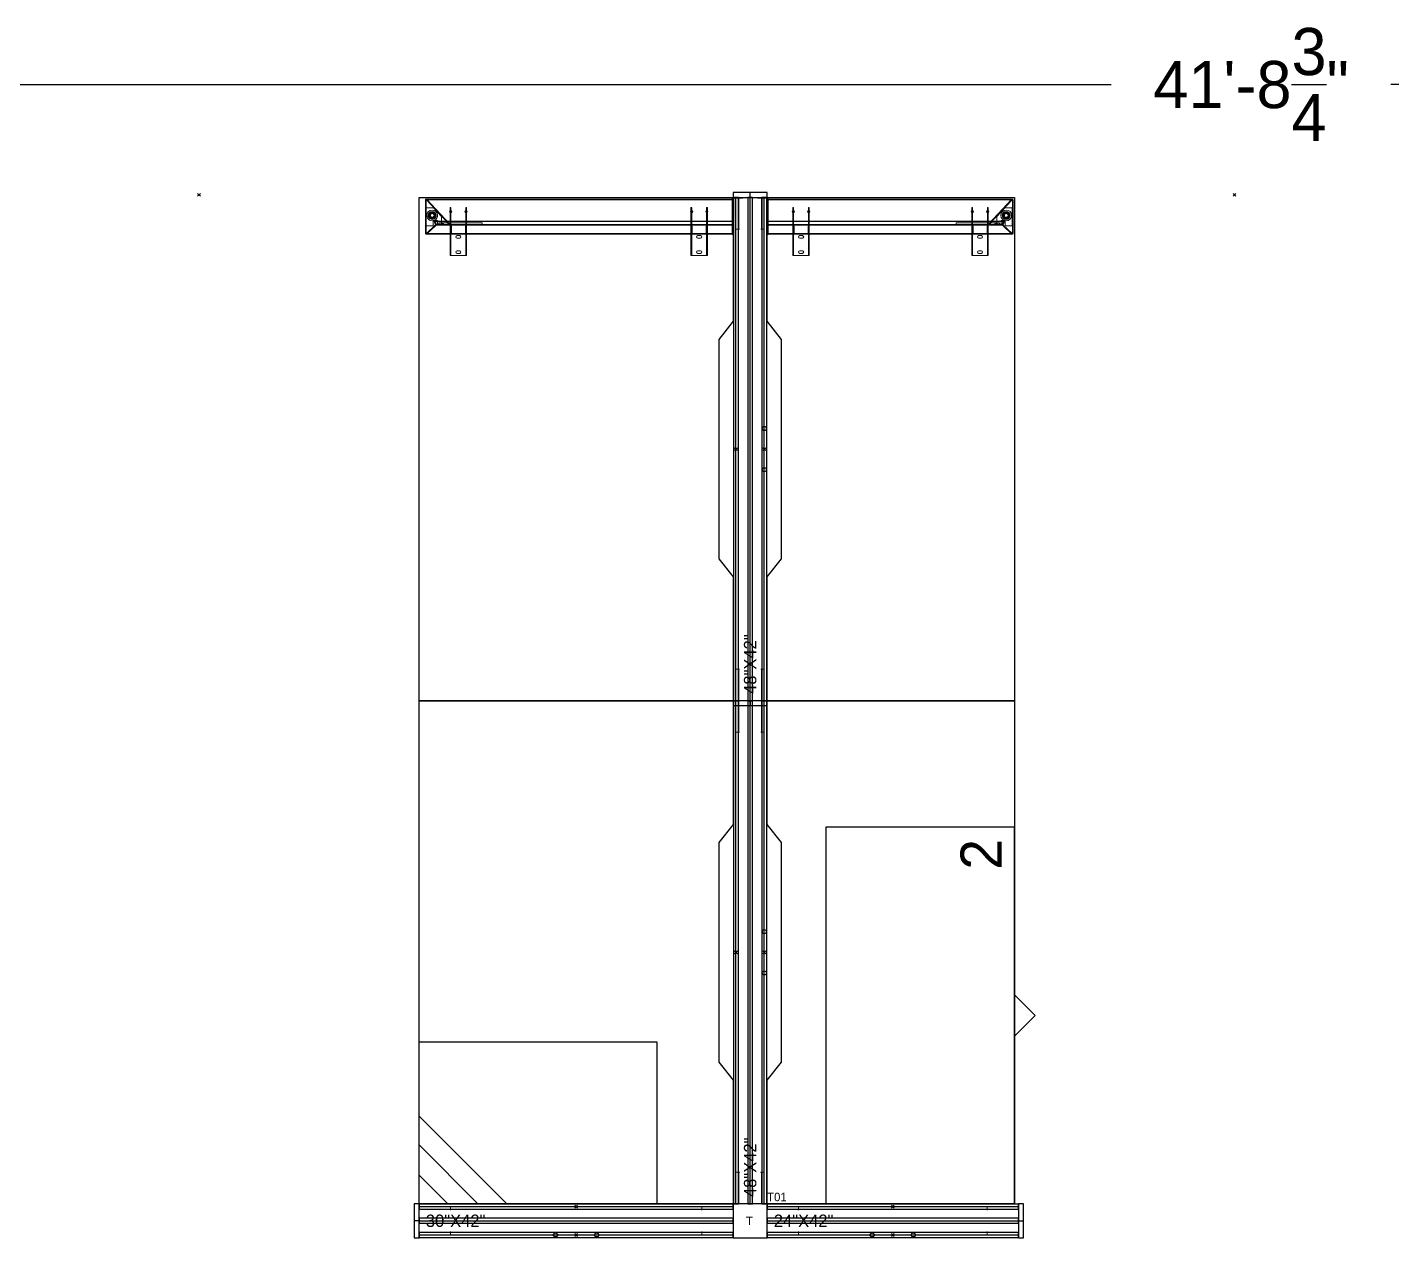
# Model space of a CAD drawing. Header units: inches. Extents: x 126 to 13186, y 9 to 361.
# Drawn here: x 260 to 390.3, y 36 to 151.6 of the extents above; entities that cross this region are included whole.
import ezdxf

# ---------------------------------------------------------------- set-up
doc = ezdxf.new("R2010")
doc.units = ezdxf.units.IN
doc.header["$MEASUREMENT"] = 0
for name, color, linetype in [('DD2D', 7, 'Continuous'), ('DD2D_Geometry', 7, 'Continuous'), ('ENFASIS NEW', 7, 'Continuous'), ('Id Unión', 7, 'Continuous'), ('LATEFILE', 7, 'Continuous'), ('LATFILE', 7, 'Continuous'), ('LF', 7, 'Continuous'), ('S7000', 7, 'Continuous')]:
    doc.layers.add(name, color=color, linetype=linetype)
doc.styles.get("Standard").update_dxf_attribs({"font": 'stylu.ttf'})
doc.dimstyles.get("Standard").update_dxf_attribs({"dimscale": 25, "dimtxt": 0.18, "dimasz": 0.18, "dimexe": 0.18, "dimexo": 0.0625, "dimgap": 0.09, "dimtad": 0, "dimtih": 1, "dimtoh": 1, "dimzin": 0, "dimdsep": 46, "dimlunit": 4, "dimtxsty": 'Standard', "dimcen": 0.09, "dimadec": 0, "dimazin": 0, "dimtfac": 1, "dimtofl": 0, "dimtmove": 0, "dimatfit": 3, "dimfxl": 1, "dimtolj": 1, "dimtzin": 0, "dimarcsym": 0})

# ---------------------------------------------------------------- blocks, each defined once
blk = doc.blocks.new('DD40102442AB')
at = {"color": 1}
for p, q in [((0.0035, -0.0035), (-0.0035, 0.0035)), ((0.0035, 0.0035), (-0.0035, -0.0035))]:
    blk.add_line(p, q, dxfattribs=at)
blk.add_point((0, 0))
blk.add_point((0, 0))
blk.add_point((0, 0), dxfattribs=at)
blk = doc.blocks.new('DD40103048AB')
at = {"color": 1}
for p, q in [((0.0035, -0.0035), (-0.0035, 0.0035)), ((0.0035, 0.0035), (-0.0035, -0.0035))]:
    blk.add_line(p, q, dxfattribs=at)
blk.add_lwpolyline([(-0.2662, -0.0417), (0.2662, -0.0417), (0.31, -0.0067), (0.61, -0.0067), (0.61, -0.7687), (-0.61, -0.7687), (-0.61, -0.0067), (-0.31, -0.0067)], close=True)
blk.add_point((0, 0))
blk.add_point((0, 0))
blk.add_point((0, 0), dxfattribs=at)
blk = doc.blocks.new('DD40102448AB')
at = {"color": 1}
for p, q in [((0.0035, -0.0035), (-0.0035, 0.0035)), ((0.0035, 0.0035), (-0.0035, -0.0035))]:
    blk.add_line(p, q, dxfattribs=at)
blk.add_lwpolyline([(-0.2662, -0.0417), (0.2662, -0.0417), (0.31, -0.0067), (0.61, -0.0067), (0.61, -0.6067), (-0.61, -0.6067), (-0.61, -0.0067), (-0.31, -0.0067)], close=True)
blk.add_point((0, 0))
blk.add_point((0, 0))
blk.add_point((0, 0), dxfattribs=at)
blk = doc.blocks.new('DD350630S')
at = {"color": 0, "linetype": 'Continuous', "lineweight": 0}
for p, q in [((0.0019, 0.023), (0, 0.023)), ((0, 0.0134), (0, 0.023)), ((0.0019, 0.016), (0, 0.016)), ((0, 0), (0, 0.0134)), ((0, 0.0134), (0.0019, 0.0134)), ((0.0019, 0.023), (0.0019, 0.0134)), ((0.0019, 0), (0.0019, 0.0134)), ((0.0025, -0.0006), (0.09, -0.0006)), ((0.0025, -0.0025), (0.09, -0.0025)), ((0.0038, -0.0025), (0.0038, -0.7445)), ((0.0048, -0.0006), (0.0048, -0.0025)), ((0.0053, -0.0025), (0.0053, -0.7445)), ((0.0112, -0.0006), (0.0112, -0.0025)), ((0.0248, -0.0006), (0.0248, -0.0025)), ((0.0312, -0.0006), (0.0312, -0.0025)), ((0.0572, -0.0025), (0.0572, -0.7225)), ((0.0578, -0.0025), (0.0578, -0.7241)), ((0.0578, -0.0025), (0.0578, -0.7239)), ((0.0584, -0.0025), (0.0584, -0.7255)), ((0.0618, -0.0006), (0.0618, -0.0025)), ((0.0655, -0.0025), (0.0655, -0.7188)), ((0.0671, -0.0025), (0.0671, -0.7188)), ((0.0682, -0.0006), (0.0682, -0.0025)), ((0.0768, -0.0006), (0.0768, -0.0025)), ((0.0818, -0.0006), (0.0818, -0.0025)), ((0.0832, -0.0006), (0.0832, -0.0025)), ((0.0873, -0.0625), (0.0873, -0.0025)), ((0.0882, -0.0006), (0.0882, -0.0025)), ((0.0888, -0.0625), (0.0888, -0.0025)), ((0.09, -0.0006), (0.09, -0.0025)), ((0.0244, -0.0625), (0.0244, -0.0644)), ((0.0317, -0.0625), (0.0244, -0.0625)), ((0.0313, -0.0644), (0.0244, -0.0644)), ((0.0368, -0.0644), (0.0313, -0.0644)), ((0.0364, -0.0625), (0.0317, -0.0625)), ((0.0867, -0.0625), (0.0364, -0.0625)), ((0.0867, -0.0644), (0.0368, -0.0644)), ((0.0698, -0.0655), (0.0698, -0.0625)), ((0.0867, -0.0655), (0.0698, -0.0655)), ((0.0709, -0.0625), (0.0709, -0.0655)), ((0.0867, -0.0625), (0.0874, -0.0625)), ((0.0867, -0.0625), (0.0867, -0.0625)), ((0.0867, -0.0655), (0.0867, -0.0625)), ((0.0874, -0.0644), (0.0867, -0.0644)), ((0.0874, -0.0655), (0.0867, -0.0655)), ((0.0867, -0.0655), (0.0867, -0.0655)), ((0.0873, -0.0995), (0.0873, -0.0655)), ((0.0874, -0.0651), (0.0874, -0.0625)), ((0.0874, -0.0625), (0.1404, -0.0625)), ((0.0874, -0.0644), (0.1404, -0.0644)), ((0.0874, -0.0651), (0.0874, -0.1)), ((0.0888, -0.0655), (0.0874, -0.0655)), ((0.0888, -0.0995), (0.0888, -0.0655)), ((0.1104, -0.0644), (0.1104, -0.0625)), ((0.1404, -0.0625), (0.1404, -0.0651)), ((0.1404, -0.0651), (0.1404, -0.1)), ((0.0924, -0.0857), (0.0924, -0.0794)), ((0.0987, -0.0794), (0.0987, -0.0857)), ((0.129, -0.0857), (0.129, -0.0794)), ((0.1354, -0.0794), (0.1354, -0.0857)), ((0.0244, -0.1006), (0.0244, -0.1025)), ((0.0244, -0.1006), (0.0313, -0.1006)), ((0.0244, -0.1025), (0.0317, -0.1025)), ((0.0313, -0.1006), (0.0368, -0.1006)), ((0.0317, -0.1025), (0.0364, -0.1025)), ((0.0364, -0.1025), (0.0867, -0.1025)), ((0.0368, -0.1006), (0.0867, -0.1006)), ((0.0698, -0.0995), (0.0867, -0.0995)), ((0.0698, -0.1025), (0.0698, -0.0995)), ((0.0709, -0.0995), (0.0709, -0.1025)), ((0.0867, -0.0995), (0.0874, -0.0995)), ((0.0867, -0.1025), (0.0867, -0.0995)), ((0.0867, -0.0995), (0.0867, -0.0995)), ((0.0867, -0.1006), (0.0874, -0.1006)), ((0.0874, -0.1025), (0.0867, -0.1025)), ((0.0867, -0.1025), (0.0867, -0.1025)), ((0.0873, -0.6465), (0.0873, -0.1025)), ((0.0874, -0.0995), (0.0888, -0.0995)), ((0.0874, -0.1025), (0.0874, -0.1)), ((0.0874, -0.1006), (0.1404, -0.1006)), ((0.0874, -0.1025), (0.1404, -0.1025)), ((0.0888, -0.6465), (0.0888, -0.1025)), ((0.1104, -0.1006), (0.1104, -0.1025)), ((0.1404, -0.1), (0.1404, -0.1025)), ((0.0655, -0.609), (0.0614, -0.609)), ((0.0614, -0.609), (0.0614, -0.714)), ((0.0244, -0.6465), (0.0244, -0.6484)), ((0.0317, -0.6465), (0.0244, -0.6465)), ((0.0313, -0.6484), (0.0244, -0.6484)), ((0.0368, -0.6484), (0.0313, -0.6484)), ((0.0364, -0.6465), (0.0317, -0.6465)), ((0.0867, -0.6465), (0.0364, -0.6465)), ((0.0867, -0.6484), (0.0368, -0.6484)), ((0.0655, -0.6334), (0.0671, -0.6334)), ((0.0655, -0.6397), (0.0671, -0.6397)), ((0.0698, -0.6495), (0.0698, -0.6465)), ((0.0867, -0.6495), (0.0698, -0.6495)), ((0.0709, -0.6465), (0.0709, -0.6495)), ((0.0867, -0.6465), (0.0874, -0.6465)), ((0.0867, -0.6495), (0.0867, -0.6465)), ((0.0867, -0.6465), (0.0867, -0.6465)), ((0.0874, -0.6484), (0.0867, -0.6484)), ((0.0874, -0.6495), (0.0867, -0.6495)), ((0.0867, -0.6495), (0.0867, -0.6495)), ((0.0873, -0.6835), (0.0873, -0.6495)), ((0.0874, -0.6491), (0.0874, -0.6465)), ((0.0874, -0.6465), (0.1404, -0.6465)), ((0.0874, -0.6484), (0.1404, -0.6484)), ((0.0874, -0.6491), (0.0874, -0.684)), ((0.0888, -0.6495), (0.0874, -0.6495)), ((0.0888, -0.6835), (0.0888, -0.6495)), ((0.1104, -0.6484), (0.1104, -0.6465)), ((0.1404, -0.6465), (0.1404, -0.6491)), ((0.1404, -0.6491), (0.1404, -0.684)), ((0.0044, -0.743), (0.0636, -0.6878)), ((0.0044, -0.743), (0.0636, -0.6878)), ((0.0054, -0.7441), (0.0647, -0.6889)), ((0.0055, -0.7441), (0.0647, -0.6889)), ((0.0244, -0.6846), (0.0244, -0.6865)), ((0.0244, -0.6846), (0.0313, -0.6846)), ((0.0244, -0.6865), (0.0317, -0.6865)), ((0.0313, -0.6846), (0.0368, -0.6846)), ((0.0317, -0.6865), (0.0364, -0.6865)), ((0.0364, -0.6865), (0.0867, -0.6865)), ((0.0368, -0.6846), (0.0867, -0.6846)), ((0.0655, -0.692), (0.0614, -0.692)), ((0.0655, -0.6734), (0.0671, -0.6734)), ((0.0655, -0.6797), (0.0671, -0.6797)), ((0.0655, -0.6893), (0.0655, -0.7189)), ((0.067, -0.6893), (0.067, -0.7189)), ((0.0698, -0.6835), (0.0867, -0.6835)), ((0.0698, -0.6865), (0.0698, -0.6835)), ((0.0709, -0.6835), (0.0709, -0.6865)), ((0.0867, -0.6835), (0.0874, -0.6835)), ((0.0867, -0.6865), (0.0867, -0.6835)), ((0.0867, -0.6835), (0.0867, -0.6835)), ((0.0867, -0.6846), (0.0874, -0.6846)), ((0.0874, -0.6865), (0.0867, -0.6865)), ((0.0867, -0.6865), (0.0867, -0.6865)), ((0.0873, -0.7444), (0.0873, -0.6865)), ((0.0874, -0.6835), (0.0888, -0.6835)), ((0.0874, -0.6865), (0.0874, -0.684)), ((0.0874, -0.6846), (0.1404, -0.6846)), ((0.0874, -0.6865), (0.1404, -0.6865)), ((0.0888, -0.7444), (0.0888, -0.6865)), ((0.0924, -0.6697), (0.0924, -0.6634)), ((0.0987, -0.6634), (0.0987, -0.6697)), ((0.1104, -0.6846), (0.1104, -0.6865)), ((0.129, -0.6697), (0.129, -0.6634)), ((0.1354, -0.6634), (0.1354, -0.6697)), ((0.1404, -0.684), (0.1404, -0.6865)), ((0.0253, -0.727), (0.0461, -0.7075)), ((0.0253, -0.7445), (0.0253, -0.727)), ((0.0461, -0.7075), (0.0648, -0.7075)), ((0.0648, -0.7175), (0.0558, -0.7175)), ((0.0558, -0.7175), (0.0558, -0.7275)), ((0.0558, -0.7275), (0.0683, -0.7275)), ((0.0652, -0.7193), (0.0572, -0.7225)), ((0.0652, -0.7194), (0.0572, -0.7225)), ((0.0572, -0.7225), (0.0578, -0.7239)), ((0.0572, -0.7225), (0.0577, -0.7239)), ((0.0657, -0.7208), (0.0577, -0.7239)), ((0.0658, -0.7207), (0.0578, -0.7239)), ((0.0578, -0.7241), (0.0658, -0.7209)), ((0.0578, -0.7241), (0.0658, -0.721)), ((0.0578, -0.7241), (0.0584, -0.7255)), ((0.0578, -0.7241), (0.0583, -0.7255)), ((0.0583, -0.7255), (0.0664, -0.7224)), ((0.0584, -0.7255), (0.0664, -0.7223)), ((0.0655, -0.714), (0.0614, -0.714)), ((0.064, -0.7024), (0.064, -0.7086)), ((0.064, -0.7024), (0.0655, -0.7024)), ((0.064, -0.7086), (0.0655, -0.7086)), ((0.0648, -0.7075), (0.0648, -0.7175)), ((0.0655, -0.7011), (0.067, -0.7011)), ((0.0655, -0.7039), (0.067, -0.7039)), ((0.0655, -0.7039), (0.0655, -0.7071)), ((0.0655, -0.7071), (0.067, -0.7071)), ((0.0655, -0.7075), (0.067, -0.7075)), ((0.0669, -0.7225), (0.0871, -0.7442)), ((0.067, -0.7224), (0.0871, -0.7441)), ((0.068, -0.7215), (0.0882, -0.7431)), ((0.0681, -0.7214), (0.0882, -0.743)), ((0.0683, -0.7275), (0.0683, -0.7445)), ((0.0867, -0.745), (0.0058, -0.745)), ((0.0867, -0.745), (0.0058, -0.745)), ((0.0867, -0.7465), (0.0058, -0.7465)), ((0.0058, -0.7465), (0.0867, -0.7465)), ((0.0683, -0.7445), (0.0253, -0.7445))]:
    blk.add_line(p, q, dxfattribs=at)
for centre, radius, start, end in [((0.0025, 0), 0.00253, 180, 270), ((0.0025, 0), 0.000633, 180, 270), ((0.0341, -0.064), 0.00278, 0, 180), ((0.0341, -0.064), 0.00278, 180, 0), ((0.0341, -0.101), 0.00278, 0, 180), ((0.0956, -0.0794), 0.00317, 0, 180), ((0.0956, -0.0857), 0.00317, 180, 0), ((0.1322, -0.0794), 0.00318, 0, 180), ((0.1322, -0.0857), 0.00318, 180, 0), ((0.0341, -0.101), 0.00278, 180, 0), ((0.0341, -0.648), 0.00278, 0, 180), ((0.0341, -0.648), 0.00278, 180, 0), ((0.0956, -0.6634), 0.00317, 0, 180), ((0.1322, -0.6634), 0.00318, 0, 180), ((0.0341, -0.685), 0.00278, 0, 180), ((0.0341, -0.685), 0.00278, 180, 0), ((0.0956, -0.6697), 0.00317, 180, 0), ((0.1322, -0.6697), 0.00318, 180, 0), ((0.0433, -0.73), 0.013, 90, 270), ((0.0433, -0.73), 0.0098, 90, 270), ((0.0433, -0.73), 0.0085, 90, 270), ((0.0433, -0.73), 0.008, 90, 270), ((0.0433, -0.73), 0.00675, 0, 180), ((0.0433, -0.73), 0.0065, 90, 270), ((0.0433, -0.73), 0.006, 90, 270), ((0.0433, -0.73), 0.00545, 90, 270), ((0.0433, -0.73), 0.00476, 90, 270), ((0.0433, -0.73), 0.0045, 90, 270), ((0.0433, -0.73), 0.013, 270, 90), ((0.0433, -0.73), 0.0098, 270, 90), ((0.0433, -0.73), 0.0085, 270, 90), ((0.0433, -0.73), 0.008, 270, 90), ((0.0433, -0.73), 0.0065, 270, 90), ((0.0433, -0.73), 0.006, 270, 90), ((0.0433, -0.73), 0.00545, 270, 90), ((0.0433, -0.73), 0.00476, 270, 90), ((0.0433, -0.73), 0.0045, 270, 90), ((0.0433, -0.73), 0.00675, 180, 0)]:
    blk.add_arc(centre, radius, start, end, dxfattribs=at)
for points, weights in [([(0.0636, -0.6878), (0.0652, -0.6864), (0.0671, -0.6872), (0.0671, -0.6893)], [1, 0.59916604595, 0.59916604595, 1]), ([(0.0636, -0.6878), (0.0651, -0.6864), (0.067, -0.6872), (0.067, -0.6893)], [1, 0.59916604595, 0.59916604595, 1]), ([(0.0647, -0.6889), (0.0651, -0.6886), (0.0655, -0.6888), (0.0655, -0.6893)], [1, 0.59916604595, 0.59916604595, 1]), ([(0.0647, -0.6889), (0.065, -0.6886), (0.0655, -0.6888), (0.0655, -0.6893)], [1, 0.59916604595, 0.59916604595, 1]), ([(0.0655, -0.7188), (0.0655, -0.719), (0.0654, -0.7192), (0.0652, -0.7193)], [1, 0.884611873459, 0.884611873459, 1]), ([(0.0655, -0.7189), (0.0655, -0.7191), (0.0654, -0.7193), (0.0652, -0.7194)], [1, 0.884393166085, 0.884393166085, 1]), ([(0.067, -0.7189), (0.067, -0.7198), (0.0665, -0.7205), (0.0657, -0.7208)], [1, 0.884393166085, 0.884393166085, 1]), ([(0.0671, -0.7188), (0.0671, -0.7197), (0.0666, -0.7204), (0.0658, -0.7207)], [1, 0.884611873459, 0.884611873459, 1]), ([(0.0658, -0.7209), (0.0666, -0.7206), (0.0675, -0.7208), (0.0681, -0.7214)], [1, 0.884174271313, 0.884174271313, 1]), ([(0.0658, -0.721), (0.0666, -0.7207), (0.0675, -0.7208), (0.068, -0.7215)], [1, 0.884393166085, 0.884393166085, 1]), ([(0.0664, -0.7223), (0.0666, -0.7222), (0.0668, -0.7223), (0.067, -0.7224)], [1, 0.884174271313, 0.884174271313, 1]), ([(0.0664, -0.7224), (0.0666, -0.7223), (0.0668, -0.7224), (0.0669, -0.7225)], [1, 0.884393166085, 0.884393166085, 1]), ([(0.0038, -0.7445), (0.0038, -0.7439), (0.004, -0.7434), (0.0044, -0.743)], [1, 0.944706716257, 0.944706716257, 1]), ([(0.0038, -0.7442), (0.0039, -0.7437), (0.0041, -0.7433), (0.0044, -0.743)], [0.972307865321, 0.947187137372, 0.956417848932, 1]), ([(0.0038, -0.7445), (0.0038, -0.7444), (0.0038, -0.7443), (0.0038, -0.7442)], [1, 0.988288867325, 0.979058155765, 0.972307865321]), ([(0.0058, -0.7465), (0.0046, -0.7465), (0.0038, -0.7457), (0.0038, -0.7445)], [1, 0.804737854124, 0.804737854124, 1]), ([(0.0058, -0.7465), (0.0046, -0.7465), (0.0038, -0.7457), (0.0038, -0.7445)], [1, 0.804737854124, 0.804737854124, 1]), ([(0.0053, -0.7445), (0.0053, -0.7444), (0.0054, -0.7442), (0.0055, -0.7441)], [1, 0.944706716257, 0.944706716257, 1]), ([(0.0053, -0.7445), (0.0053, -0.7444), (0.0053, -0.7442), (0.0054, -0.7441)], [1, 0.944706716257, 0.944706716257, 1]), ([(0.0058, -0.745), (0.0055, -0.745), (0.0053, -0.7448), (0.0053, -0.7445)], [1, 0.804737854124, 0.804737854124, 1]), ([(0.0058, -0.745), (0.0055, -0.745), (0.0053, -0.7448), (0.0053, -0.7445)], [1, 0.804737854124, 0.804737854124, 1]), ([(0.0871, -0.7442), (0.0875, -0.7445), (0.0873, -0.745), (0.0867, -0.745)], [1, 0.59916604595, 0.59916604595, 1]), ([(0.0888, -0.7444), (0.0888, -0.7457), (0.0879, -0.7465), (0.0867, -0.7465)], [1, 0.804737854124, 0.804737854124, 1]), ([(0.0873, -0.7444), (0.0873, -0.7448), (0.087, -0.745), (0.0867, -0.745)], [1, 0.804737854124, 0.804737854124, 1]), ([(0.0884, -0.7457), (0.088, -0.7463), (0.0874, -0.7465), (0.0867, -0.7465)], [0.708386720159, 0.737079172857, 0.83428359947, 1]), ([(0.0871, -0.7441), (0.0872, -0.7442), (0.0873, -0.7443), (0.0873, -0.7444)], [1, 0.953611711988, 0.953611711988, 1]), ([(0.0882, -0.743), (0.0886, -0.7434), (0.0888, -0.7439), (0.0888, -0.7444)], [1, 0.953611711988, 0.953611711988, 1]), ([(0.0882, -0.7431), (0.0889, -0.7438), (0.089, -0.7448), (0.0884, -0.7457)], [1, 0.76488244648, 0.667678019866, 0.708386720159])]:
    blk.add_rational_spline(points, weights, degree=3, dxfattribs=at)
blk = doc.blocks.new('DD350524S')
at = {"color": 0, "linetype": 'Continuous', "lineweight": 0}
for p, q in [((-0.0019, 0.023), (0, 0.023)), ((-0.0019, 0.023), (-0.0019, 0.0134)), ((-0.0019, 0.016), (0, 0.016)), ((-0.0019, 0), (-0.0019, 0.0134)), ((0, 0.0134), (-0.0019, 0.0134)), ((0, 0.0134), (0, 0.023)), ((0, 0), (0, 0.0134)), ((-0.0025, -0.0006), (-0.09, -0.0006)), ((-0.09, -0.0006), (-0.09, -0.0025)), ((-0.0025, -0.0025), (-0.09, -0.0025)), ((-0.0888, -0.0625), (-0.0888, -0.0025)), ((-0.0882, -0.0006), (-0.0882, -0.0025)), ((-0.0873, -0.0625), (-0.0873, -0.0025)), ((-0.0832, -0.0006), (-0.0832, -0.0025)), ((-0.0818, -0.0006), (-0.0818, -0.0025)), ((-0.0768, -0.0006), (-0.0768, -0.0025)), ((-0.0682, -0.0006), (-0.0682, -0.0025)), ((-0.0671, -0.0025), (-0.0671, -0.5688)), ((-0.0655, -0.0025), (-0.0655, -0.5688)), ((-0.0618, -0.0006), (-0.0618, -0.0025)), ((-0.0584, -0.0025), (-0.0584, -0.5755)), ((-0.0578, -0.0025), (-0.0578, -0.5741)), ((-0.0578, -0.0025), (-0.0578, -0.5739)), ((-0.0572, -0.0025), (-0.0572, -0.5725)), ((-0.0312, -0.0006), (-0.0312, -0.0025)), ((-0.0248, -0.0006), (-0.0248, -0.0025)), ((-0.0112, -0.0006), (-0.0112, -0.0025)), ((-0.0053, -0.0025), (-0.0053, -0.5945)), ((-0.0048, -0.0006), (-0.0048, -0.0025)), ((-0.0038, -0.0025), (-0.0038, -0.5945)), ((-0.1404, -0.0625), (-0.1404, -0.0651)), ((-0.0874, -0.0625), (-0.1404, -0.0625)), ((-0.0874, -0.0644), (-0.1404, -0.0644)), ((-0.1404, -0.0651), (-0.1404, -0.1)), ((-0.1104, -0.0644), (-0.1104, -0.0625)), ((-0.0888, -0.0655), (-0.0874, -0.0655)), ((-0.0888, -0.0995), (-0.0888, -0.0655)), ((-0.0867, -0.0625), (-0.0874, -0.0625)), ((-0.0874, -0.0651), (-0.0874, -0.0625)), ((-0.0874, -0.0644), (-0.0867, -0.0644)), ((-0.0874, -0.0651), (-0.0874, -0.1)), ((-0.0874, -0.0655), (-0.0867, -0.0655)), ((-0.0873, -0.0995), (-0.0873, -0.0655)), ((-0.0867, -0.0625), (-0.0867, -0.0625)), ((-0.0867, -0.0655), (-0.0867, -0.0625)), ((-0.0867, -0.0625), (-0.0364, -0.0625)), ((-0.0867, -0.0644), (-0.0368, -0.0644)), ((-0.0867, -0.0655), (-0.0867, -0.0655)), ((-0.0867, -0.0655), (-0.0698, -0.0655)), ((-0.0709, -0.0625), (-0.0709, -0.0655)), ((-0.0698, -0.0655), (-0.0698, -0.0625)), ((-0.0368, -0.0644), (-0.0313, -0.0644)), ((-0.0364, -0.0625), (-0.0317, -0.0625)), ((-0.0317, -0.0625), (-0.0244, -0.0625)), ((-0.0313, -0.0644), (-0.0244, -0.0644)), ((-0.0244, -0.0625), (-0.0244, -0.0644)), ((-0.1354, -0.0794), (-0.1354, -0.0857)), ((-0.129, -0.0857), (-0.129, -0.0794)), ((-0.0987, -0.0794), (-0.0987, -0.0857)), ((-0.0924, -0.0857), (-0.0924, -0.0794)), ((-0.1404, -0.1), (-0.1404, -0.1025)), ((-0.0874, -0.1006), (-0.1404, -0.1006)), ((-0.0874, -0.1025), (-0.1404, -0.1025)), ((-0.1104, -0.1006), (-0.1104, -0.1025)), ((-0.0874, -0.0995), (-0.0888, -0.0995)), ((-0.0888, -0.4965), (-0.0888, -0.1025)), ((-0.0867, -0.0995), (-0.0874, -0.0995)), ((-0.0874, -0.1025), (-0.0874, -0.1)), ((-0.0867, -0.1006), (-0.0874, -0.1006)), ((-0.0874, -0.1025), (-0.0867, -0.1025)), ((-0.0873, -0.4965), (-0.0873, -0.1025)), ((-0.0867, -0.1025), (-0.0867, -0.0995)), ((-0.0867, -0.0995), (-0.0867, -0.0995)), ((-0.0698, -0.0995), (-0.0867, -0.0995)), ((-0.0368, -0.1006), (-0.0867, -0.1006)), ((-0.0867, -0.1025), (-0.0867, -0.1025)), ((-0.0364, -0.1025), (-0.0867, -0.1025)), ((-0.0709, -0.0995), (-0.0709, -0.1025)), ((-0.0698, -0.1025), (-0.0698, -0.0995)), ((-0.0313, -0.1006), (-0.0368, -0.1006)), ((-0.0317, -0.1025), (-0.0364, -0.1025)), ((-0.0244, -0.1025), (-0.0317, -0.1025)), ((-0.0244, -0.1006), (-0.0313, -0.1006)), ((-0.0244, -0.1006), (-0.0244, -0.1025)), ((-0.0655, -0.459), (-0.0614, -0.459)), ((-0.0614, -0.459), (-0.0614, -0.564)), ((-0.0655, -0.4834), (-0.0671, -0.4834)), ((-0.0655, -0.4897), (-0.0671, -0.4897)), ((-0.1404, -0.4965), (-0.1404, -0.4991)), ((-0.0874, -0.4965), (-0.1404, -0.4965)), ((-0.0874, -0.4984), (-0.1404, -0.4984)), ((-0.1404, -0.4991), (-0.1404, -0.534)), ((-0.1354, -0.5134), (-0.1354, -0.5197)), ((-0.129, -0.5197), (-0.129, -0.5134)), ((-0.1104, -0.4984), (-0.1104, -0.4965)), ((-0.0987, -0.5134), (-0.0987, -0.5197)), ((-0.0924, -0.5197), (-0.0924, -0.5134)), ((-0.0888, -0.4995), (-0.0874, -0.4995)), ((-0.0888, -0.5335), (-0.0888, -0.4995)), ((-0.0867, -0.4965), (-0.0874, -0.4965)), ((-0.0874, -0.4991), (-0.0874, -0.4965)), ((-0.0874, -0.4984), (-0.0867, -0.4984)), ((-0.0874, -0.4991), (-0.0874, -0.534)), ((-0.0874, -0.4995), (-0.0867, -0.4995)), ((-0.0873, -0.5335), (-0.0873, -0.4995)), ((-0.0867, -0.4995), (-0.0867, -0.4965)), ((-0.0867, -0.4965), (-0.0867, -0.4965)), ((-0.0867, -0.4965), (-0.0364, -0.4965)), ((-0.0867, -0.4984), (-0.0368, -0.4984)), ((-0.0867, -0.4995), (-0.0867, -0.4995)), ((-0.0867, -0.4995), (-0.0698, -0.4995)), ((-0.0709, -0.4965), (-0.0709, -0.4995)), ((-0.0698, -0.4995), (-0.0698, -0.4965)), ((-0.0655, -0.5234), (-0.0671, -0.5234)), ((-0.0368, -0.4984), (-0.0313, -0.4984)), ((-0.0364, -0.4965), (-0.0317, -0.4965)), ((-0.0317, -0.4965), (-0.0244, -0.4965)), ((-0.0313, -0.4984), (-0.0244, -0.4984)), ((-0.0244, -0.4965), (-0.0244, -0.4984)), ((-0.1404, -0.534), (-0.1404, -0.5365)), ((-0.0874, -0.5346), (-0.1404, -0.5346)), ((-0.0874, -0.5365), (-0.1404, -0.5365)), ((-0.1104, -0.5346), (-0.1104, -0.5365)), ((-0.0874, -0.5335), (-0.0888, -0.5335)), ((-0.0888, -0.5944), (-0.0888, -0.5365)), ((-0.0867, -0.5335), (-0.0874, -0.5335)), ((-0.0874, -0.5365), (-0.0874, -0.534)), ((-0.0867, -0.5346), (-0.0874, -0.5346)), ((-0.0874, -0.5365), (-0.0867, -0.5365)), ((-0.0873, -0.5944), (-0.0873, -0.5365)), ((-0.0867, -0.5365), (-0.0867, -0.5335)), ((-0.0867, -0.5335), (-0.0867, -0.5335)), ((-0.0698, -0.5335), (-0.0867, -0.5335)), ((-0.0368, -0.5346), (-0.0867, -0.5346)), ((-0.0867, -0.5365), (-0.0867, -0.5365)), ((-0.0364, -0.5365), (-0.0867, -0.5365)), ((-0.0709, -0.5335), (-0.0709, -0.5365)), ((-0.0698, -0.5365), (-0.0698, -0.5335)), ((-0.0655, -0.5297), (-0.0671, -0.5297)), ((-0.067, -0.5393), (-0.067, -0.5689)), ((-0.0655, -0.5511), (-0.067, -0.5511)), ((-0.0655, -0.5539), (-0.067, -0.5539)), ((-0.0655, -0.5571), (-0.067, -0.5571)), ((-0.0655, -0.5575), (-0.067, -0.5575)), ((-0.0655, -0.5393), (-0.0655, -0.5689)), ((-0.0655, -0.542), (-0.0614, -0.542)), ((-0.064, -0.5524), (-0.0655, -0.5524)), ((-0.0655, -0.5539), (-0.0655, -0.5571)), ((-0.064, -0.5586), (-0.0655, -0.5586)), ((-0.0461, -0.5575), (-0.0648, -0.5575)), ((-0.0648, -0.5575), (-0.0648, -0.5675)), ((-0.0054, -0.5941), (-0.0647, -0.5389)), ((-0.0055, -0.5941), (-0.0647, -0.5389)), ((-0.064, -0.5524), (-0.064, -0.5586)), ((-0.0044, -0.593), (-0.0636, -0.5378)), ((-0.0044, -0.593), (-0.0636, -0.5378)), ((-0.0253, -0.577), (-0.0461, -0.5575)), ((-0.0313, -0.5346), (-0.0368, -0.5346)), ((-0.0317, -0.5365), (-0.0364, -0.5365)), ((-0.0244, -0.5365), (-0.0317, -0.5365)), ((-0.0244, -0.5346), (-0.0313, -0.5346)), ((-0.0244, -0.5346), (-0.0244, -0.5365)), ((-0.0681, -0.5714), (-0.0882, -0.593)), ((-0.068, -0.5715), (-0.0882, -0.5931)), ((-0.067, -0.5724), (-0.0871, -0.5941)), ((-0.0669, -0.5725), (-0.0871, -0.5942)), ((-0.0867, -0.595), (-0.0058, -0.595)), ((-0.0867, -0.595), (-0.0058, -0.595)), ((-0.0558, -0.5775), (-0.0683, -0.5775)), ((-0.0683, -0.5775), (-0.0683, -0.5945)), ((-0.0683, -0.5945), (-0.0253, -0.5945)), ((-0.0584, -0.5755), (-0.0664, -0.5723)), ((-0.0583, -0.5755), (-0.0664, -0.5724)), ((-0.0658, -0.5707), (-0.0578, -0.5739)), ((-0.0578, -0.5741), (-0.0658, -0.5709)), ((-0.0578, -0.5741), (-0.0658, -0.571)), ((-0.0657, -0.5708), (-0.0577, -0.5739)), ((-0.0655, -0.564), (-0.0614, -0.564)), ((-0.0652, -0.5693), (-0.0572, -0.5725)), ((-0.0652, -0.5694), (-0.0572, -0.5725)), ((-0.0648, -0.5675), (-0.0558, -0.5675)), ((-0.0578, -0.5741), (-0.0584, -0.5755)), ((-0.0578, -0.5741), (-0.0583, -0.5755)), ((-0.0572, -0.5725), (-0.0578, -0.5739)), ((-0.0572, -0.5725), (-0.0577, -0.5739)), ((-0.0558, -0.5675), (-0.0558, -0.5775)), ((-0.0253, -0.5945), (-0.0253, -0.577)), ((-0.0058, -0.5965), (-0.0867, -0.5965)), ((-0.0867, -0.5965), (-0.0058, -0.5965))]:
    blk.add_line(p, q, dxfattribs=at)
for centre, radius, start, end in [((-0.0025, 0), 0.00253, 270, 0), ((-0.0025, 0), 0.000633, 270, 0), ((-0.0341, -0.064), 0.00278, 0, 180), ((-0.0341, -0.064), 0.00278, 180, 0), ((-0.1322, -0.0794), 0.00318, 0, 180), ((-0.1322, -0.0857), 0.00318, 180, 0), ((-0.0956, -0.0794), 0.00317, 0, 180), ((-0.0956, -0.0857), 0.00317, 180, 0), ((-0.0341, -0.101), 0.00278, 0, 180), ((-0.0341, -0.101), 0.00278, 180, 0), ((-0.0341, -0.498), 0.00278, 0, 180), ((-0.1322, -0.5134), 0.00318, 0, 180), ((-0.1322, -0.5197), 0.00318, 180, 0), ((-0.0956, -0.5134), 0.00317, 0, 180), ((-0.0956, -0.5197), 0.00317, 180, 0), ((-0.0341, -0.498), 0.00278, 180, 0), ((-0.0341, -0.535), 0.00278, 0, 180), ((-0.0341, -0.535), 0.00278, 180, 0), ((-0.0433, -0.58), 0.013, 90, 270), ((-0.0433, -0.58), 0.0098, 90, 270), ((-0.0433, -0.58), 0.0085, 90, 270), ((-0.0433, -0.58), 0.008, 90, 270), ((-0.0433, -0.58), 0.00675, 0, 180), ((-0.0433, -0.58), 0.00675, 180, 0), ((-0.0433, -0.58), 0.0065, 90, 270), ((-0.0433, -0.58), 0.006, 90, 270), ((-0.0433, -0.58), 0.00545, 90, 270), ((-0.0433, -0.58), 0.00476, 90, 270), ((-0.0433, -0.58), 0.0045, 90, 270), ((-0.0433, -0.58), 0.013, 270, 90), ((-0.0433, -0.58), 0.0098, 270, 90), ((-0.0433, -0.58), 0.0085, 270, 90), ((-0.0433, -0.58), 0.008, 270, 90), ((-0.0433, -0.58), 0.0065, 270, 90), ((-0.0433, -0.58), 0.006, 270, 90), ((-0.0433, -0.58), 0.00545, 270, 90), ((-0.0433, -0.58), 0.00476, 270, 90), ((-0.0433, -0.58), 0.0045, 270, 90)]:
    blk.add_arc(centre, radius, start, end, dxfattribs=at)
for points, weights in [([(-0.0636, -0.5378), (-0.0652, -0.5364), (-0.0671, -0.5372), (-0.0671, -0.5393)], [1, 0.59916604595, 0.59916604595, 1]), ([(-0.0636, -0.5378), (-0.0651, -0.5364), (-0.067, -0.5372), (-0.067, -0.5393)], [1, 0.59916604595, 0.59916604595, 1]), ([(-0.0647, -0.5389), (-0.065, -0.5386), (-0.0655, -0.5388), (-0.0655, -0.5393)], [1, 0.59916604595, 0.59916604595, 1]), ([(-0.0647, -0.5389), (-0.0651, -0.5386), (-0.0655, -0.5388), (-0.0655, -0.5393)], [1, 0.59916604595, 0.59916604595, 1]), ([(-0.0882, -0.593), (-0.0886, -0.5934), (-0.0888, -0.5939), (-0.0888, -0.5944)], [1, 0.953611711988, 0.953611711988, 1]), ([(-0.0882, -0.5931), (-0.0889, -0.5938), (-0.089, -0.5948), (-0.0884, -0.5957)], [1, 0.764882446479, 0.667678019866, 0.708386720159]), ([(-0.0888, -0.5944), (-0.0888, -0.5957), (-0.0879, -0.5965), (-0.0867, -0.5965)], [1, 0.804737854124, 0.804737854124, 1]), ([(-0.0871, -0.5941), (-0.0872, -0.5942), (-0.0873, -0.5943), (-0.0873, -0.5944)], [1, 0.953611711988, 0.953611711988, 1]), ([(-0.0873, -0.5944), (-0.0873, -0.5948), (-0.087, -0.595), (-0.0867, -0.595)], [1, 0.804737854124, 0.804737854124, 1]), ([(-0.0871, -0.5942), (-0.0875, -0.5945), (-0.0873, -0.595), (-0.0867, -0.595)], [1, 0.59916604595, 0.59916604595, 1]), ([(-0.0658, -0.5709), (-0.0666, -0.5706), (-0.0675, -0.5708), (-0.0681, -0.5714)], [1, 0.884174271313, 0.884174271313, 1]), ([(-0.0658, -0.571), (-0.0666, -0.5707), (-0.0675, -0.5708), (-0.068, -0.5715)], [1, 0.884393166085, 0.884393166085, 1]), ([(-0.0671, -0.5688), (-0.0671, -0.5697), (-0.0666, -0.5704), (-0.0658, -0.5707)], [1, 0.884611873459, 0.884611873459, 1]), ([(-0.067, -0.5689), (-0.067, -0.5698), (-0.0665, -0.5705), (-0.0657, -0.5708)], [1, 0.884393166085, 0.884393166085, 1]), ([(-0.0664, -0.5723), (-0.0666, -0.5722), (-0.0668, -0.5723), (-0.067, -0.5724)], [1, 0.884174271313, 0.884174271313, 1]), ([(-0.0664, -0.5724), (-0.0666, -0.5723), (-0.0668, -0.5724), (-0.0669, -0.5725)], [1, 0.884393166085, 0.884393166085, 1]), ([(-0.0655, -0.5688), (-0.0655, -0.569), (-0.0654, -0.5692), (-0.0652, -0.5693)], [1, 0.884611873459, 0.884611873459, 1]), ([(-0.0655, -0.5689), (-0.0655, -0.5691), (-0.0654, -0.5693), (-0.0652, -0.5694)], [1, 0.884393166085, 0.884393166085, 1]), ([(-0.0058, -0.5965), (-0.0046, -0.5965), (-0.0038, -0.5957), (-0.0038, -0.5945)], [1, 0.804737854124, 0.804737854124, 1]), ([(-0.0058, -0.5965), (-0.0046, -0.5965), (-0.0038, -0.5957), (-0.0038, -0.5945)], [1, 0.804737854124, 0.804737854124, 1]), ([(-0.0058, -0.595), (-0.0055, -0.595), (-0.0053, -0.5948), (-0.0053, -0.5945)], [1, 0.804737854124, 0.804737854124, 1]), ([(-0.0058, -0.595), (-0.0055, -0.595), (-0.0053, -0.5948), (-0.0053, -0.5945)], [1, 0.804737854124, 0.804737854124, 1]), ([(-0.0053, -0.5945), (-0.0053, -0.5944), (-0.0054, -0.5942), (-0.0055, -0.5941)], [1, 0.944706716257, 0.944706716257, 1]), ([(-0.0053, -0.5945), (-0.0053, -0.5944), (-0.0053, -0.5942), (-0.0054, -0.5941)], [1, 0.944706716257, 0.944706716257, 1]), ([(-0.0038, -0.5942), (-0.0039, -0.5937), (-0.0041, -0.5933), (-0.0044, -0.593)], [0.972307865321, 0.947187137372, 0.956417848932, 1]), ([(-0.0038, -0.5945), (-0.0038, -0.5939), (-0.004, -0.5934), (-0.0044, -0.593)], [1, 0.944706716257, 0.944706716257, 1]), ([(-0.0038, -0.5945), (-0.0038, -0.5944), (-0.0038, -0.5943), (-0.0038, -0.5942)], [1, 0.988288867325, 0.979058155765, 0.972307865321]), ([(-0.0884, -0.5957), (-0.088, -0.5963), (-0.0874, -0.5965), (-0.0867, -0.5965)], [0.708386720159, 0.737079172857, 0.834283599471, 1])]:
    blk.add_rational_spline(points, weights, degree=3, dxfattribs=at)
blk = doc.blocks.new('S7012')
for p, q in [((0.18, -0.577), (0.393, -0.364)), ((0.25, -0.577), (0.393, -0.434)), ((0.323, -0.577), (0.393, -0.507))]:
    blk.add_line(p, q)
blk.add_lwpolyline([(0, 0), (0.393, 0), (0.393, -0.577), (0, -0.577)], close=True)
blk = doc.blocks.new('LF4023627S')
for p, q in [((0, 0), (0.914, 0)), ((0, -0.457), (0.914, -0.457))]:
    blk.add_line(p, q)
at = {"layer": 'LATEFILE'}
for p, q in [((0, -0.457), (0, 0)), ((0.914, 0), (0.914, -0.457))]:
    blk.add_line(p, q, dxfattribs=at)
blk.add_lwpolyline([(0.407, -0.457), (0.457, -0.507), (0.507, -0.457)], close=True, dxfattribs=at)
at = {"layer": 'LATFILE', "insert": (0.8103, -0.3262), "char_height": 0.1, "width": 0.07696, "attachment_point": 1}
blk.add_mtext('2', dxfattribs=at)
blk = doc.blocks.new('DD101030422D')
at = {"color": 1, "linetype": 'Continuous', "lineweight": 0}
for p, q in [((0.0765, 0.026), (0.0765, 0.0343)), ((0.6855, 0.0343), (0.0765, 0.0343)), ((0.6855, 0.0343), (0.6855, 0.026)), ((0, -0.0255), (0, 0.0255)), ((0.0017, 0.0275), (0.0218, 0.0275)), ((0.002, 0.0275), (0.0215, 0.0275)), ((0.0747, 0.0275), (0.0215, 0.0275)), ((0.0747, 0.0275), (0.075, 0.0275)), ((0.6873, 0.0275), (0.687, 0.0275)), ((0.6873, 0.0275), (0.7405, 0.0275)), ((0.7603, 0.0275), (0.7402, 0.0275)), ((0.76, 0.0275), (0.7405, 0.0275)), ((0.762, -0.0255), (0.762, 0.0255)), ((0.025, -0.0275), (0.002, -0.0275)), ((0.025, -0.0275), (0.0747, -0.0275)), ((0.0747, -0.0275), (0.075, -0.0275)), ((0.0765, -0.0343), (0.0765, -0.026)), ((0.6855, -0.026), (0.6855, -0.0343)), ((0.6873, -0.0275), (0.687, -0.0275)), ((0.737, -0.0275), (0.6873, -0.0275)), ((0.737, -0.0275), (0.76, -0.0275)), ((0.6855, -0.0343), (0.0765, -0.0343))]:
    blk.add_line(p, q, dxfattribs=at)
at = {"color": 1}
for p, q in [((0.3775, 0.0379), (0.3845, 0.0308)), ((0.3775, 0.0308), (0.3845, 0.0379)), ((0.3775, -0.0379), (0.3845, -0.0308)), ((0.3775, -0.0308), (0.3845, -0.0379))]:
    blk.add_line(p, q, dxfattribs=at)
for centre in [(0.331, -0.0343), (0.431, -0.0343)]:
    blk.add_circle(centre, 0.005, dxfattribs=at)
at = {"color": 1, "linetype": 'Continuous', "lineweight": 0}
for centre, radius, start, end in [((0.002, 0.0255), 0.00203, 90, 180), ((0.075, 0.026), 0.00151, 10.021, 90), ((0.075, 0.026), 0.00151, 0, 10.021), ((0.687, 0.026), 0.00151, 90, 169.979), ((0.687, 0.026), 0.00151, 169.979, 180), ((0.687, 0.026), 0.00151, 169.979, 180), ((0.76, 0.0255), 0.00203, 0, 90), ((0.002, -0.0255), 0.00203, 180, 270), ((0.075, -0.026), 0.00151, 270, 349.979), ((0.075, -0.026), 0.00151, 349.979, 0), ((0.687, -0.026), 0.00151, 180, 190.021), ((0.687, -0.026), 0.00151, 180, 190.021), ((0.687, -0.026), 0.00151, 190.021, 270), ((0.76, -0.0255), 0.00203, 270, 0)]:
    blk.add_arc(centre, radius, start, end, dxfattribs=at)
at = {"color": 1}
for p in [(0.381, 0.0343), (0.381, -0.0343)]:
    blk.add_point(p, dxfattribs=at)
at = {"insert": (0.0165, 0.0151), "char_height": 0.03, "attachment_point": 1}
blk.add_mtext_dynamic_manual_height_columns('30"X42"', width=75.494015, gutter_width=12.5, heights=[0], dxfattribs=at)
blk = doc.blocks.new('SPACE_DD10103042')
blk.add_blockref('DD101030422D', (0, 0))
blk = doc.blocks.new('DD101048422D')
at = {"color": 1, "linetype": 'Continuous', "lineweight": 0}
for p, q in [((0.0765, 0.026), (0.0765, 0.0343)), ((1.1435, 0.0343), (0.0765, 0.0343)), ((1.1435, 0.0343), (1.1435, 0.026)), ((0, -0.0255), (0, 0.0255)), ((0.0017, 0.0275), (0.0218, 0.0275)), ((0.002, 0.0275), (0.0215, 0.0275)), ((0.0747, 0.0275), (0.0215, 0.0275)), ((0.0747, 0.0275), (0.075, 0.0275)), ((1.1453, 0.0275), (1.145, 0.0275)), ((1.1453, 0.0275), (1.1985, 0.0275)), ((1.2183, 0.0275), (1.1982, 0.0275)), ((1.218, 0.0275), (1.1985, 0.0275)), ((1.22, -0.0255), (1.22, 0.0255)), ((0.025, -0.0275), (0.002, -0.0275)), ((0.025, -0.0275), (0.0747, -0.0275)), ((0.0747, -0.0275), (0.075, -0.0275)), ((0.0765, -0.0343), (0.0765, -0.026)), ((1.1435, -0.026), (1.1435, -0.0343)), ((1.1453, -0.0275), (1.145, -0.0275)), ((1.195, -0.0275), (1.1453, -0.0275)), ((1.195, -0.0275), (1.218, -0.0275)), ((1.1435, -0.0343), (0.0765, -0.0343))]:
    blk.add_line(p, q, dxfattribs=at)
at = {"color": 1}
for p, q in [((0.6065, 0.0379), (0.6135, 0.0308)), ((0.6065, 0.0308), (0.6135, 0.0379)), ((0.6065, -0.0379), (0.6135, -0.0308)), ((0.6065, -0.0308), (0.6135, -0.0379))]:
    blk.add_line(p, q, dxfattribs=at)
for centre in [(0.56, -0.0343), (0.66, -0.0343)]:
    blk.add_circle(centre, 0.005, dxfattribs=at)
at = {"color": 1, "linetype": 'Continuous', "lineweight": 0}
for centre, radius, start, end in [((0.002, 0.0255), 0.00203, 90, 180), ((0.075, 0.026), 0.00151, 10.021, 90), ((0.075, 0.026), 0.00151, 0, 10.021), ((1.145, 0.026), 0.00151, 90, 169.979), ((1.145, 0.026), 0.00151, 169.979, 180), ((1.145, 0.026), 0.00151, 169.979, 180), ((1.218, 0.0255), 0.00203, 0, 90), ((0.002, -0.0255), 0.00203, 180, 270), ((0.075, -0.026), 0.00151, 270, 349.979), ((0.075, -0.026), 0.00151, 349.979, 0), ((1.145, -0.026), 0.00151, 180, 190.021), ((1.145, -0.026), 0.00151, 180, 190.021), ((1.145, -0.026), 0.00151, 190.021, 270), ((1.218, -0.0255), 0.00203, 270, 0)]:
    blk.add_arc(centre, radius, start, end, dxfattribs=at)
at = {"color": 1}
for p in [(0.61, 0.0343), (0.61, -0.0343)]:
    blk.add_point(p, dxfattribs=at)
at = {"insert": (0.0165, 0.0151), "char_height": 0.03, "attachment_point": 1}
blk.add_mtext_dynamic_manual_height_columns('48"X42"', width=75.494015, gutter_width=12.5, heights=[0], dxfattribs=at)
blk = doc.blocks.new('SPACE_DD10104842')
blk.add_blockref('DD101048422D', (0, 0))
blk = doc.blocks.new('DD101024422D')
at = {"color": 1, "linetype": 'Continuous', "lineweight": 0}
for p, q in [((0.0765, 0.026), (0.0765, 0.0343)), ((0.5335, 0.0343), (0.0765, 0.0343)), ((0.5335, 0.0343), (0.5335, 0.026)), ((0, -0.0255), (0, 0.0255)), ((0.0017, 0.0275), (0.0218, 0.0275)), ((0.002, 0.0275), (0.0215, 0.0275)), ((0.0747, 0.0275), (0.0215, 0.0275)), ((0.0747, 0.0275), (0.075, 0.0275)), ((0.5353, 0.0275), (0.535, 0.0275)), ((0.5353, 0.0275), (0.5885, 0.0275)), ((0.6083, 0.0275), (0.5882, 0.0275)), ((0.608, 0.0275), (0.5885, 0.0275)), ((0.61, -0.0255), (0.61, 0.0255)), ((0.025, -0.0275), (0.002, -0.0275)), ((0.025, -0.0275), (0.0747, -0.0275)), ((0.0747, -0.0275), (0.075, -0.0275)), ((0.0765, -0.0343), (0.0765, -0.026)), ((0.5335, -0.026), (0.5335, -0.0343)), ((0.5353, -0.0275), (0.535, -0.0275)), ((0.585, -0.0275), (0.5353, -0.0275)), ((0.585, -0.0275), (0.608, -0.0275)), ((0.5335, -0.0343), (0.0765, -0.0343))]:
    blk.add_line(p, q, dxfattribs=at)
at = {"color": 1}
for p, q in [((0.3015, 0.0379), (0.3085, 0.0308)), ((0.3015, 0.0308), (0.3085, 0.0379)), ((0.3015, -0.0379), (0.3085, -0.0308)), ((0.3015, -0.0308), (0.3085, -0.0379))]:
    blk.add_line(p, q, dxfattribs=at)
for centre in [(0.255, -0.0343), (0.355, -0.0343)]:
    blk.add_circle(centre, 0.005, dxfattribs=at)
at = {"color": 1, "linetype": 'Continuous', "lineweight": 0}
for centre, radius, start, end in [((0.002, 0.0255), 0.00203, 90, 180), ((0.075, 0.026), 0.00151, 10.021, 90), ((0.075, 0.026), 0.00151, 0, 10.021), ((0.535, 0.026), 0.00151, 90, 169.979), ((0.535, 0.026), 0.00151, 169.979, 180), ((0.535, 0.026), 0.00151, 169.979, 180), ((0.608, 0.0255), 0.00203, 0, 90), ((0.002, -0.0255), 0.00203, 180, 270), ((0.075, -0.026), 0.00151, 270, 349.979), ((0.075, -0.026), 0.00151, 349.979, 0), ((0.535, -0.026), 0.00151, 180, 190.021), ((0.535, -0.026), 0.00151, 180, 190.021), ((0.535, -0.026), 0.00151, 190.021, 270), ((0.608, -0.0255), 0.00203, 270, 0)]:
    blk.add_arc(centre, radius, start, end, dxfattribs=at)
at = {"color": 1}
for p in [(0.305, 0.0343), (0.305, -0.0343)]:
    blk.add_point(p, dxfattribs=at)
at = {"insert": (0.0165, 0.0151), "char_height": 0.03, "attachment_point": 1}
blk.add_mtext_dynamic_manual_height_columns('24"X42"', width=75.494015, gutter_width=12.5, heights=[0], dxfattribs=at)
blk = doc.blocks.new('SPACE_DD10102442')
blk.add_blockref('DD101024422D', (0, 0))
blk = doc.blocks.new('DD3021422D')
for p, q in [((0, 0.041), (0, -0.041)), ((0.012, 0.041), (0, 0.041)), ((0.012, -0.041), (0.012, 0.041)), ((0, -0.041), (0.012, -0.041))]:
    blk.add_line(p, q)
blk = doc.blocks.new('SPACE_DD302142')
blk.add_blockref('DD3021422D', (0, 0))
blk = doc.blocks.new('*D74')
at = {"color": 0, "lineweight": -2, "transparency": 16777216}
for p, q in [((126.48, 136.87), (126.48, 150.59)), ((627.2, 137.34), (627.2, 150.59)), ((130.98, 146.09), (363.49, 146.09)), ((622.7, 146.09), (390.19, 146.09))]:
    blk.add_line(p, q, dxfattribs=at)
at = {"color": 0, "transparency": 16777216}
for points in [[(130.98, 146.84), (130.98, 145.34), (126.48, 146.09)], [(622.7, 146.84), (622.7, 145.34), (627.2, 146.09)]]:
    blk.add_solid(points, dxfattribs=at)
at = {"layer": 'Defpoints', "color": 0, "transparency": 16777216}
for p in [(126.48, 146.09), (627.2, 135.78), (126.48, 135.3)]:
    blk.add_point(p, dxfattribs=at)
at = {"color": 0, "transparency": 16777216, "insert": (376.84, 146.09), "char_height": 4.5, "attachment_point": 5}
blk.add_mtext('\\A1;41\'-8{\\H1.000000x;\\S3/4;}"', dxfattribs=at)

msp = doc.modelspace()

# ---------------------------------------------------------------- linework, layer by layer
at = {"layer": 'DD2D'}
for p, q in [((329.005, 135.303), (329.005, 135.775)), ((327.654, 87.271), (327.654, 135.303)), ((329.005, 87.271), (329.005, 135.303)), ((329.005, 87.271), (329.005, 135.303)), ((330.355, 87.271), (330.355, 135.303)), ((327.654, 39.24), (327.654, 87.271)), ((329.005, 39.24), (329.005, 87.271)), ((329.005, 39.24), (329.005, 87.271)), ((329.005, 87.271), (329.005, 86.799)), ((330.355, 39.24), (330.355, 87.271)), ((297.391, 38.976), (327.391, 38.976)), ((330.619, 38.976), (354.635, 38.976)), ((297.391, 37.626), (296.918, 37.626)), ((297.391, 37.626), (327.391, 37.626)), ((297.391, 37.626), (327.391, 37.626)), ((327.391, 37.626), (327.395, 37.626)), ((330.619, 37.626), (354.635, 37.626)), ((330.619, 37.626), (354.635, 37.626)), ((354.635, 37.626), (355.107, 37.626)), ((297.391, 36.275), (327.391, 36.275)), ((330.619, 36.275), (354.635, 36.275))]:
    msp.add_line(p, q, dxfattribs=at)
at = {"layer": 'DD2D_Geometry'}
for points in [[(327.891, 87.271), (327.891, 135.303), (327.418, 135.303), (327.418, 87.271)], [(327.891, 87.271), (327.891, 135.303), (327.418, 135.303), (327.418, 87.271)], [(329.241, 87.271), (329.241, 135.303), (328.769, 135.303), (328.769, 87.271)], [(329.241, 87.271), (329.241, 135.303), (328.769, 135.303), (328.769, 87.271)], [(330.591, 87.271), (330.591, 135.303), (330.119, 135.303), (330.119, 87.271)], [(330.591, 87.271), (330.591, 135.303), (330.119, 135.303), (330.119, 87.271)], [(327.891, 39.24), (327.891, 87.271), (327.418, 87.271), (327.418, 39.24)], [(327.891, 39.24), (327.891, 87.271), (327.418, 87.271), (327.418, 39.24)], [(329.241, 39.24), (329.241, 87.271), (328.769, 87.271), (328.769, 39.24)], [(329.241, 39.24), (329.241, 87.271), (328.769, 87.271), (328.769, 39.24)], [(330.591, 39.24), (330.591, 87.271), (330.119, 87.271), (330.119, 39.24)], [(330.591, 39.24), (330.591, 87.271), (330.119, 87.271), (330.119, 39.24)], [(297.391, 38.74), (327.391, 38.74), (327.391, 39.212), (297.391, 39.212)], [(297.391, 38.74), (327.391, 38.74), (327.391, 39.212), (297.391, 39.212)], [(327.391, 36.011), (330.623, 36.011), (330.623, 39.24), (327.391, 39.24)], [(330.619, 38.74), (354.635, 38.74), (354.635, 39.212), (330.619, 39.212)], [(330.619, 38.74), (354.635, 38.74), (354.635, 39.212), (330.619, 39.212)], [(297.391, 37.389), (327.391, 37.389), (327.391, 37.862), (297.391, 37.862)], [(297.391, 37.389), (327.391, 37.389), (327.391, 37.862), (297.391, 37.862)], [(330.619, 37.389), (354.635, 37.389), (354.635, 37.862), (330.619, 37.862)], [(330.619, 37.389), (354.635, 37.389), (354.635, 37.862), (330.619, 37.862)], [(297.391, 36.039), (327.391, 36.039), (327.391, 36.511), (297.391, 36.511)], [(297.391, 36.039), (327.391, 36.039), (327.391, 36.511), (297.391, 36.511)], [(330.619, 36.039), (354.635, 36.039), (354.635, 36.511), (330.619, 36.511)], [(330.619, 36.039), (354.635, 36.039), (354.635, 36.511), (330.619, 36.511)]]:
    msp.add_lwpolyline(points, close=True, dxfattribs=at)

# ---------------------------------------------------------------- block references
at = {"layer": 'DD2D_Geometry', "xscale": 39.3700787401575, "yscale": 39.3700787401575, "zscale": 39.3700787401575}
for name, p, rotation in [('SPACE_DD302142', (329.005, 135.303), 90), ('SPACE_DD302142', (329.005, 135.303), 90), ('SPACE_DD10104842', (329.005, 87.271), 90), ('SPACE_DD302142', (329.005, 87.271), 270), ('SPACE_DD302142', (329.005, 87.271), 270), ('SPACE_DD10104842', (329.005, 39.24), 90), ('SPACE_DD302142', (297.391, 37.626), 180), ('SPACE_DD302142', (297.391, 37.626), 180)]:
    msp.add_blockref(name, p, dxfattribs=dict(at, rotation=rotation))
for name, p in [('SPACE_DD10103042', (297.391, 37.626)), ('SPACE_DD10102442', (330.619, 37.626)), ('SPACE_DD302142', (354.635, 37.626)), ('SPACE_DD302142', (354.635, 37.626))]:
    msp.add_blockref(name, p, dxfattribs=at)
at = {"layer": 'ENFASIS NEW', "xscale": 39.3700787401575, "yscale": 39.3700787401575, "zscale": 39.3700787401575}
for p in [(276.385, 135.566), (375.246, 135.566)]:
    msp.add_blockref('DD40102442AB', p, dxfattribs=at)
for name, p, rotation in [('DD40103048AB', (327.653, 111.287), 270), ('DD350630S', (327.389, 135.303), 270), ('DD350524S', (330.62, 135.303), 90), ('DD40102448AB', (330.357, 111.287), 90), ('DD40103048AB', (327.653, 63.255), 270), ('DD40102448AB', (330.357, 63.255), 90)]:
    msp.add_blockref(name, p, dxfattribs=dict(at, rotation=rotation))
at = {"layer": 'LF', "xscale": 39.3700787401575, "yscale": 39.3700787401575, "zscale": 39.3700787401575, "rotation": 89.99999999999999}
msp.add_blockref('LF4023627S', (336.25, 39.24), dxfattribs=at)
at = {"layer": 'S7000', "xscale": 39.3700787401575, "yscale": 39.3700787401575, "zscale": 39.3700787401575, "rotation": 270}
msp.add_blockref('S7012', (320.106, 54.712), dxfattribs=at)

# ---------------------------------------------------------------- texts
at = {"layer": 'DD2D_Geometry'}
msp.add_text('T', height=0.807, dxfattribs=at).set_placement((328.601, 37.222))
at = {"layer": 'Id Unión'}
msp.add_text('T01', height=0.8071, dxfattribs=at).set_placement((330.632, 39.496))

# ---------------------------------------------------------------- dimensions: what is measured, and where the dimension line sits
dim = msp.add_linear_dim(base=(126.48, 146.087), p1=(627.203, 135.775), p2=(126.48, 135.303), dimstyle='Standard')
dim.commit()
dim.dimension.update_dxf_attribs({"geometry": '*D74', "text_midpoint": (376.842, 146.087)})

doc.saveas('drawing.dxf')
